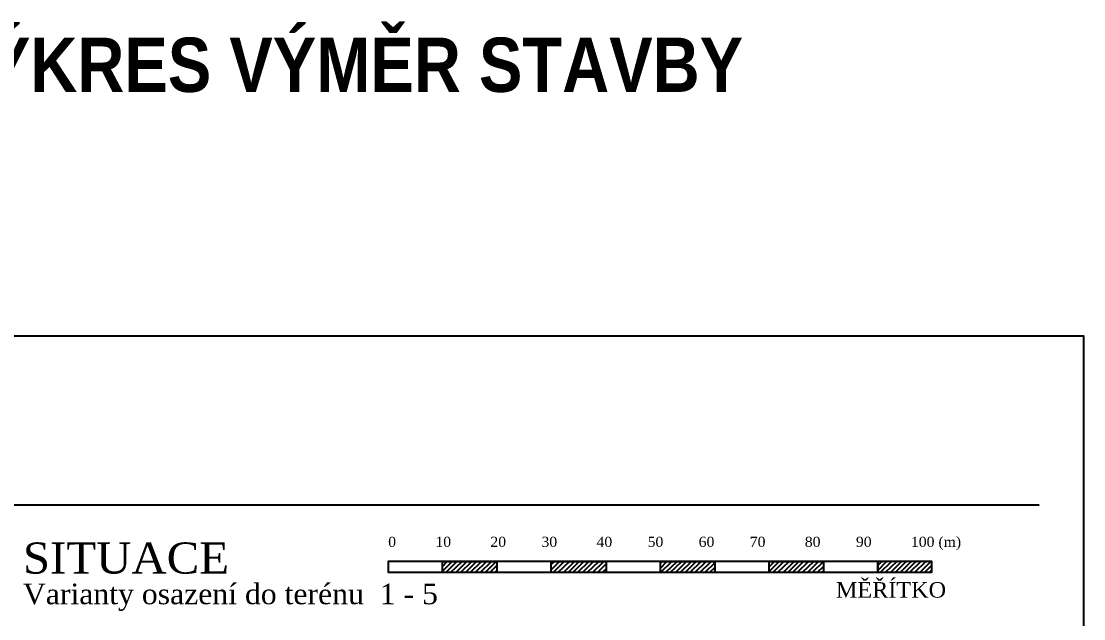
# Model space of a CAD drawing. Header units: millimetres. Extents: x -51 to 2999949, y -1641567 to 415040.
# Drawn here: x 634269 to 829949, y 303947 to 414025 of the extents above; entities that cross this region are included whole.
import ezdxf

# ---------------------------------------------------------------- set-up
doc = ezdxf.new("R2010")
doc.units = ezdxf.units.MM
doc.header["$LTSCALE"] = 75
doc.header["$MEASUREMENT"] = 0
doc.layers.get('0').update_dxf_attribs({"linetype": 'CONTINUOUS'})
doc.layers.add('ZEMINA', color=7, linetype='CONTINUOUS')
doc.styles.add('názvy výkresů', font='ariblk.ttf', dxfattribs={"width": 0.75, "height": 10000})
doc.styles.add('TIMESNEWROMAN', font='times.ttf')

msp = doc.modelspace()

# ---------------------------------------------------------------- linework, layer by layer
msp.add_line((628166.6185, 324920.1745), (821752.1823, 324920.1745))
msp.add_lwpolyline([(619948.9938, 356001.2066), (619948.9938, 59001.2066), (829948.9938, 59001.2066), (829948.9938, 356001.2066)], close=True)
for points in [[(701851.0381, 312523.7166), (711855.6645, 312523.7166), (711855.6645, 314478.346), (721860.2843, 314478.346), (721860.2843, 312523.7166), (731864.9041, 312523.7166), (731864.9041, 314478.346), (741972.395, 314478.346), (741972.395, 312523.7166), (751977.0279, 312523.7166), (751977.0279, 314478.346), (761981.6346, 314478.346), (761981.6346, 312523.7166), (771986.2675, 312523.7166), (771986.2675, 314478.346), (781990.8873, 314478.346), (781990.8873, 312523.7166), (791995.5072, 312523.7166), (791995.5072, 314478.346), (701851.0381, 314478.346), (701851.0381, 312523.7166), (792098.3783, 312523.7166)], [(711855.6645, 313603.8893), (712730.1081, 314478.346), (712832.9792, 314478.346)], [(711855.6645, 312729.4588), (713604.5386, 314478.346), (713707.4097, 314478.346)], [(712498.635, 312523.7166), (714478.9821, 314478.346), (714607.5841, 314478.346)], [(713398.7964, 312523.7166), (715482.0146, 314478.346), (715584.8857, 314478.346)], [(714376.098, 312523.7166), (716356.4582, 314478.346), (716459.3293, 314478.346)], [(715250.5546, 312523.7166), (717230.9018, 314478.346), (717359.4906, 314478.346)], [(716150.7029, 312523.7166), (718105.3322, 314478.346), (718233.9211, 314478.346)], [(717025.1465, 312523.7166), (719005.4936, 314478.346), (719108.3778, 314478.346)], [(717899.5901, 312523.7166), (719982.8083, 314478.346), (720085.6794, 314478.346)], [(718876.8916, 312523.7166), (720857.2519, 314478.346), (720985.8407, 314478.346)], [(719777.0661, 312523.7166), (721757.4132, 314478.346), (721860.2843, 314478.346)], [(720651.4966, 312523.7166), (721860.2843, 313732.5044), (721963.1554, 313732.5044)], [(731864.9041, 313938.2466), (732507.8746, 314478.346), (732636.4766, 314478.346)], [(731864.9041, 312960.9188), (733408.036, 314478.346), (733510.9071, 314478.346)], [(732302.1194, 312523.7166), (734282.4665, 314478.346), (734385.3507, 314478.346)], [(733176.5629, 312523.7166), (735259.7942, 314478.346), (735388.3831, 314478.346)], [(734179.5954, 312523.7166), (736159.9425, 314478.346), (736262.8136, 314478.346)], [(735054.039, 312523.7166), (737034.3861, 314478.346), (737137.2703, 314478.346)], [(735928.4825, 312523.7166), (737908.8297, 314478.346), (738011.7008, 314478.346)], [(736802.913, 312523.7166), (738783.2602, 314478.346), (738886.1443, 314478.346)], [(737677.3566, 312523.7166), (739657.7168, 314478.346), (739786.3057, 314478.346)], [(738577.518, 312523.7166), (740660.7362, 314478.346), (740763.6073, 314478.346)], [(739554.8326, 312523.7166), (741535.1798, 314478.346), (741638.064, 314478.346)], [(740429.2762, 312523.7166), (741972.395, 314041.1177), (742075.2792, 314041.1177)], [(741303.7067, 312523.7166), (741972.395, 313166.6872), (742075.2792, 313166.6872)], [(751977.0279, 314169.7065), (752311.359, 314478.346), (752414.2432, 314478.346)], [(751977.0279, 313269.5583), (753185.8156, 314478.346), (753288.6867, 314478.346)], [(752079.899, 312523.7166), (754060.2461, 314478.346), (754188.835, 314478.346)], [(752980.0473, 312523.7166), (755063.2786, 314478.346), (755166.1628, 314478.346)], [(753854.5039, 312523.7166), (755937.7222, 314478.346), (756040.5933, 314478.346)], [(754831.8055, 312523.7166), (756812.1527, 314478.346), (756915.0368, 314478.346)], [(755706.2491, 312523.7166), (757686.6093, 314478.346), (757815.1982, 314478.346)], [(756606.4105, 312523.7166), (758586.7576, 314478.346), (758689.6287, 314478.346)], [(757480.841, 312523.7166), (759461.2012, 314478.346), (759564.0723, 314478.346)], [(758355.2976, 312523.7166), (760438.5158, 314478.346), (760567.1047, 314478.346)], [(759332.5992, 312523.7166), (761312.9463, 314478.346), (761441.5483, 314478.346)], [(760232.7737, 312523.7166), (761981.6346, 314272.6038), (762084.5188, 314272.6038)], [(761107.2041, 312523.7166), (761981.6346, 313398.1471), (762084.5188, 313398.1471)], [(771986.2675, 314375.4749), (772089.1386, 314478.346), (772217.7275, 314478.346)], [(771986.2675, 313501.0182), (772989.3, 314478.346), (773092.1842, 314478.346)], [(771986.2675, 312626.5877), (773863.7436, 314478.346), (773966.6147, 314478.346)], [(772757.8269, 312523.7166), (774738.1741, 314478.346), (774841.0452, 314478.346)], [(773632.2705, 312523.7166), (775715.5018, 314478.346), (775844.0907, 314478.346)], [(774635.303, 312523.7166), (776615.6501, 314478.346), (776718.5212, 314478.346)], [(775509.7465, 312523.7166), (777490.0937, 314478.346), (777592.9778, 314478.346)], [(776384.1901, 312523.7166), (778364.5372, 314478.346), (778467.4083, 314478.346)], [(777258.6206, 312523.7166), (779238.9677, 314478.346), (779341.8388, 314478.346)], [(778133.0642, 312523.7166), (780242.0133, 314478.346), (780344.8844, 314478.346)], [(779136.0966, 312523.7166), (781116.4438, 314478.346), (781219.3149, 314478.346)], [(780010.5402, 312523.7166), (781990.8873, 314478.346), (782093.7715, 314478.346)], [(780884.9838, 312523.7166), (781990.8873, 313603.8893), (782093.7715, 313603.8893)], [(791995.5072, 312523.7166), (802000.127, 312523.7166), (802000.127, 314478.346), (791995.5072, 314478.346), (791995.5072, 312523.7166), (792098.3783, 312523.7166)], [(791995.5072, 313732.5044), (792767.0666, 314478.346), (792869.9507, 314478.346)], [(791995.5072, 312832.3299), (793641.5101, 314478.346), (793744.3943, 314478.346)], [(792535.6066, 312523.7166), (794515.9537, 314478.346), (794644.5426, 314478.346)], [(793435.7549, 312523.7166), (795518.9862, 314478.346), (795621.8703, 314478.346)], [(794413.0826, 312523.7166), (796393.4297, 314478.346), (796496.3008, 314478.346)], [(795287.5131, 312523.7166), (797267.8602, 314478.346), (797396.4622, 314478.346)], [(796187.6745, 312523.7166), (798142.3038, 314478.346), (798270.9058, 314478.346)], [(797062.118, 312523.7166), (799042.4652, 314478.346), (799145.3363, 314478.346)], [(797936.5485, 312523.7166), (799916.8957, 314478.346), (800019.7798, 314478.346)], [(798811.0052, 312523.7166), (800894.2234, 314478.346), (801022.8123, 314478.346)], [(799814.0246, 312523.7166), (801794.3717, 314478.346), (801897.2559, 314478.346)], [(800688.4681, 312523.7166), (802000.127, 313835.3755), (802103.0111, 313835.3755)], [(721525.9402, 312523.7166), (721860.2843, 312832.3299), (721963.1554, 312832.3299)], [(781785.1321, 312523.7166), (781990.8873, 312729.4588), (782093.7715, 312729.4588)], [(801562.9117, 312523.7166), (802000.127, 312960.9188), (802103.0111, 312960.9188)]]:
    msp.add_lwpolyline(points)

# ---------------------------------------------------------------- texts
at = {"attachment_point": 7, "style": 'TIMESNEWROMAN'}
for s, insert, char_height, width in [('\\W1.03;0\\~\\~\\~\\~\\~\\~\\~\\~\\~\\~10\\~\\~\\~\\~\\~\\~\\~\\~\\~\\~20\\~\\~\\~\\~\\~\\~\\~\\~\\~30\\~\\~\\~\\~\\~\\~\\~\\~\\~\\~40\\~\\~\\~\\~\\~\\~\\~\\~\\~50\\~\\~\\~\\~\\~\\~\\~\\~\\~60\\~\\~\\~\\~\\~\\~\\~\\~\\~70\\~\\~\\~\\~\\~\\~\\~\\~\\~\\~80\\~\\~\\~\\~\\~\\~\\~\\~\\~90\\~\\~\\~\\~\\~\\~\\~\\~\\~\\~100\\~(m)', (701851.0381, 316587.4128), 1861.0337746, 104185.902222), ('\\W1.04;SITUACE', (634570.606, 312189.4902), 5726.351254, 39233.210613), ('\\W1.03;MĚŘÍTKO', (784305.5786, 307791.5676), 2863.160702, 21087.585931), ('\\W1.02;Varianty\\~osazení\\~do\\~terénu\\~\\~1\\~-\\~5', (634570.606, 305373.9922), 3793.664797, 76615.213946)]:
    msp.add_mtext(s, dxfattribs=dict(at, insert=insert, char_height=char_height, width=width))
at = {"layer": 'ZEMINA', "insert": (619948.9938, 411001.2066), "char_height": 10000, "attachment_point": 1, "style": 'názvy výkresů'}
msp.add_mtext_dynamic_manual_height_columns('VÝKRES VÝMĚR STAVBY', width=183031.750957, gutter_width=50000, heights=[0], dxfattribs=at)

doc.saveas('drawing.dxf')
